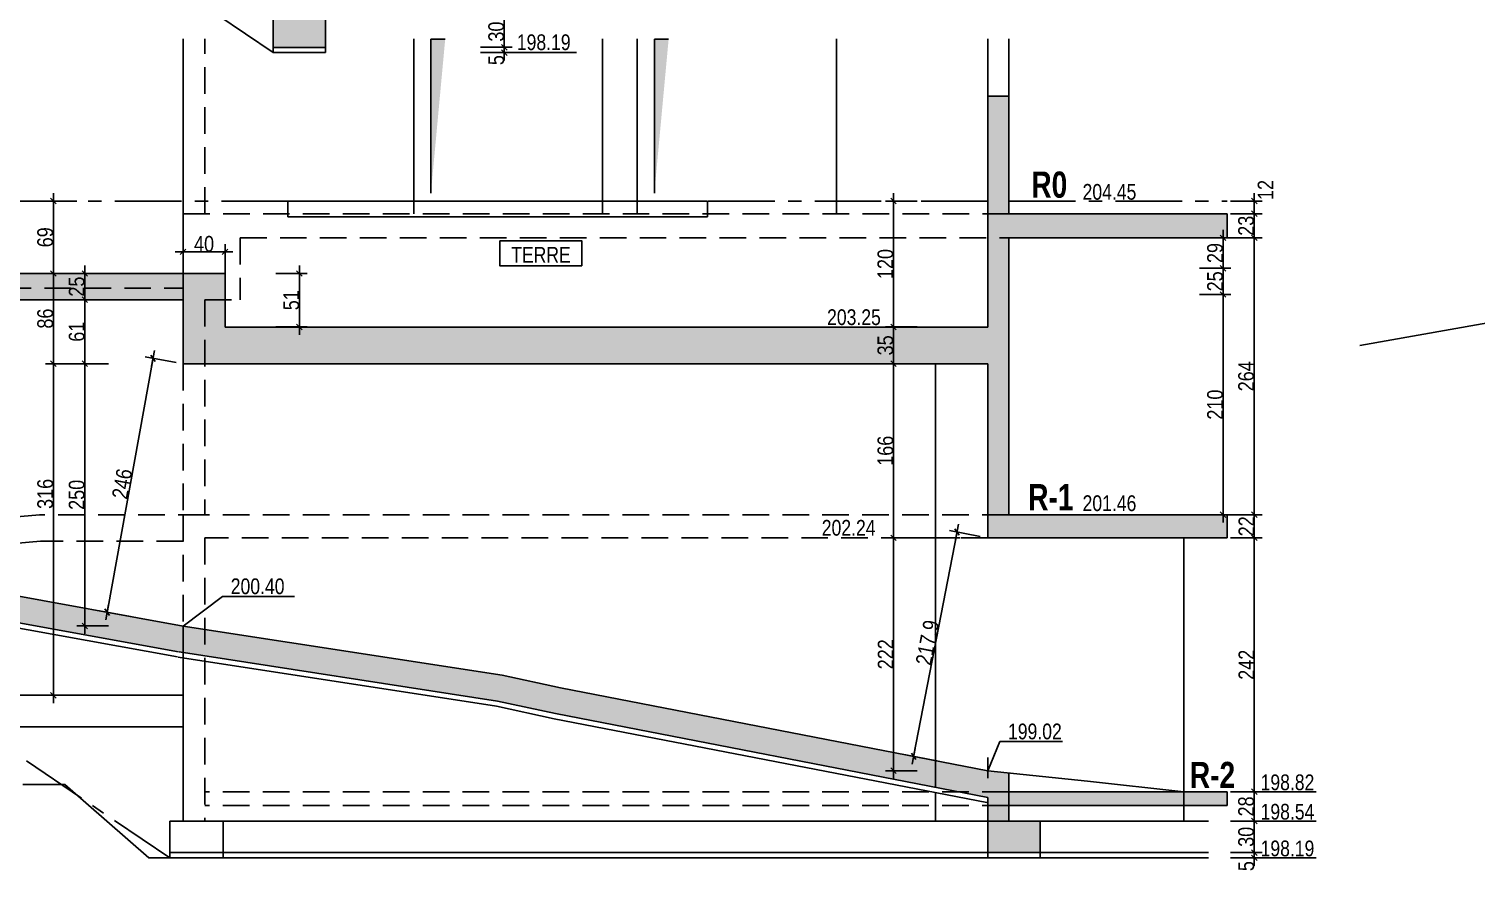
# Model space of a CAD drawing. Header units: millimetres. Extents: x -18089 to -10820, y 354 to 4554.
# Drawn here: x -16835 to -15456, y 1222 to 2026 of the extents above; entities that cross this region are included whole.
import ezdxf
from ezdxf.enums import TextEntityAlignment as Align

# ---------------------------------------------------------------- set-up
doc = ezdxf.new("R2010")
doc.units = ezdxf.units.MM
doc.linetypes.add('AXES', pattern=[50.8, 31.75, -6.35, 6.35, -6.35])
doc.linetypes.add('CACHEx2', pattern=[19.05, 12.7, -6.35])
for name, color, linetype in [('01_cote_gen', 4, 'Continuous'), ('01_linteaux', 3, 'Continuous'), ('01_murs_coup', 5, 'Continuous'), ('01_poch_BN', 9, 'Continuous'), ('01_poch_murs', 251, 'Continuous'), ('01_texte', 230, 'Continuous'), ('01_tram_axes', 10, 'AXES'), ('AA_COTES', 2, 'Continuous')]:
    doc.layers.add(name, color=color, linetype=linetype)
doc.styles.add('impact', font='impact.ttf')
doc.styles.add('MATTE_TXT', font='arial.ttf')
doc.styles.add('STYLE2', font='ARIALN.TTF')
doc.dimstyles.new('JB50', dxfattribs={"dimscale": 0.1, "dimtxt": 150, "dimasz": 15, "dimexe": 0.1, "dimexo": 0.1, "dimgap": 0.09, "dimtad": 1, "dimdec": 1, "dimdsep": 46, "dimtxsty": 'STYLE2', "dimblk1": 'BOND_G', "dimblk2": 'BOND_D', "dimsah": 1, "dimcen": 1.5, "dimdle": 0.01, "dimse1": 1, "dimse2": 1, "dimclrd": 4, "dimclre": 2, "dimclrt": 6, "dimazin": 2, "dimtfac": 2.333333, "dimtdec": 1, "dimtix": 1, "dimtmove": 2, "dimatfit": 3, "dimldrblk": 'BOND_G', "dimfxl": 1, "dimtolj": 1, "dimtzin": 0, "dimarcsym": 0})

# ---------------------------------------------------------------- blocks, each defined once
blk = doc.blocks.new('BOND_G')
at = {"layer": 'AA_COTES', "color": 0}
for p, q in [((0, -5), (0, 15)), ((5, 0), (-5, 0)), ((1.77, 1.77), (-1.77, -1.77))]:
    blk.add_line(p, q, dxfattribs=at)
blk = doc.blocks.new('BOND_D')
at = {"layer": 'AA_COTES', "color": 0}
for p, q in [((5, 0), (-5, 0)), ((-1.77, -1.77), (1.77, 1.77)), ((0, 5), (0, -15))]:
    blk.add_line(p, q, dxfattribs=at)
blk = doc.blocks.new('*D524')
at = {"layer": '01_poch_murs', "color": 4, "lineweight": -2, "ltscale": 2, "transparency": 16777216}
blk.add_line((-16011.2, 1743.2), (-16011.2, 1860.2), dxfattribs=at)
at = {"layer": 'DEFPOINTS', "color": 0, "ltscale": 2, "transparency": 16777216}
for p in [(-16011.2, 1861.7), (-15976.4, 1861.7), (-15952.7, 1741.7)]:
    blk.add_point(p, dxfattribs=at)
at = {"layer": '01_poch_murs', "color": 4, "lineweight": -2, "ltscale": 2, "transparency": 16777216, "xscale": 1.5, "yscale": 1.5, "zscale": 1.5}
for name, p, rotation in [('BOND_D', (-16011.2, 1861.7), 90), ('BOND_G', (-16011.2, 1741.7), 270)]:
    blk.add_blockref(name, p, dxfattribs=dict(at, rotation=rotation))
at = {"layer": '01_poch_murs', "color": 6, "ltscale": 2, "transparency": 16777216, "insert": (-16018.9, 1801.7), "char_height": 15, "attachment_point": 5, "rotation": 90, "style": 'STYLE2'}
blk.add_mtext('\\A1;120', dxfattribs=at)
blk = doc.blocks.new('*D664')
at = {"layer": '01_cote_gen', "color": 4, "lineweight": -2, "ltscale": 2, "transparency": 16777216}
blk.add_line((-16382.3, 2036.8), (-16382.3, 2009.8), dxfattribs=at)
at = {"layer": 'DEFPOINTS', "color": 0, "ltscale": 2, "transparency": 16777216}
for p in [(-16552.7, 2038.3), (-16552.7, 2008.3), (-16382.3, 2008.3)]:
    blk.add_point(p, dxfattribs=at)
at = {"layer": '01_cote_gen', "color": 4, "lineweight": -2, "ltscale": 2, "transparency": 16777216, "xscale": 1.5, "yscale": 1.5, "zscale": 1.5}
for name, p, rotation in [('BOND_G', (-16382.3, 2038.3), 90), ('BOND_D', (-16382.3, 2008.3), 270)]:
    blk.add_blockref(name, p, dxfattribs=dict(at, rotation=rotation))
at = {"layer": '01_cote_gen', "color": 6, "ltscale": 2, "transparency": 16777216, "insert": (-16389.9, 2023.3), "char_height": 15, "attachment_point": 5, "rotation": 90, "style": 'STYLE2'}
blk.add_mtext('\\A1;30', dxfattribs=at)
blk = doc.blocks.new('*D665')
at = {"layer": '01_cote_gen', "color": 4, "lineweight": -2, "ltscale": 2, "transparency": 16777216}
blk.add_line((-16382.3, 2006.8), (-16382.3, 2004.8), dxfattribs=at)
at = {"layer": 'DEFPOINTS', "color": 0, "ltscale": 2, "transparency": 16777216}
for p in [(-16552.7, 2008.3), (-16552.7, 2003.3), (-16382.3, 2003.3)]:
    blk.add_point(p, dxfattribs=at)
at = {"layer": '01_cote_gen', "color": 4, "lineweight": -2, "ltscale": 2, "transparency": 16777216, "xscale": 1.5, "yscale": 1.5, "zscale": 1.5}
for name, p, rotation in [('BOND_G', (-16382.3, 2008.3), 90), ('BOND_D', (-16382.3, 2003.3), 270)]:
    blk.add_blockref(name, p, dxfattribs=dict(at, rotation=rotation))
at = {"layer": '01_cote_gen', "color": 6, "ltscale": 2, "transparency": 16777216, "insert": (-16389.9, 1996.1), "char_height": 15, "attachment_point": 5, "rotation": 90, "style": 'STYLE2'}
blk.add_mtext('\\A1;5', dxfattribs=at)
blk = doc.blocks.new('*D690')
at = {"layer": '01_cote_gen', "color": 4, "lineweight": -2, "ltscale": 2, "transparency": 16777216}
blk.add_line((-15667.3, 1848.2), (-15667.3, 1828.2), dxfattribs=at)
at = {"layer": 'DEFPOINTS', "color": 0, "ltscale": 2, "transparency": 16777216}
for p in [(-15693.1, 1849.7), (-15693.1, 1826.7), (-15667.3, 1826.7)]:
    blk.add_point(p, dxfattribs=at)
at = {"layer": '01_cote_gen', "color": 4, "lineweight": -2, "ltscale": 2, "transparency": 16777216, "xscale": 1.5, "yscale": 1.5, "zscale": 1.5}
for name, p, rotation in [('BOND_G', (-15667.3, 1849.7), 90), ('BOND_D', (-15667.3, 1826.7), 270)]:
    blk.add_blockref(name, p, dxfattribs=dict(at, rotation=rotation))
at = {"layer": '01_cote_gen', "color": 6, "ltscale": 2, "transparency": 16777216, "insert": (-15675, 1838.2), "char_height": 15, "attachment_point": 5, "rotation": 90, "style": 'STYLE2'}
blk.add_mtext('\\A1;23', dxfattribs=at)
blk = doc.blocks.new('*D691')
at = {"layer": '01_cote_gen', "color": 4, "lineweight": -2, "ltscale": 2, "transparency": 16777216}
blk.add_line((-15667.3, 1825.2), (-15667.3, 1564.2), dxfattribs=at)
at = {"layer": 'DEFPOINTS', "color": 0, "ltscale": 2, "transparency": 16777216}
for p in [(-15693.1, 1826.7), (-15693.1, 1562.7), (-15667.3, 1562.7)]:
    blk.add_point(p, dxfattribs=at)
at = {"layer": '01_cote_gen', "color": 4, "lineweight": -2, "ltscale": 2, "transparency": 16777216, "xscale": 1.5, "yscale": 1.5, "zscale": 1.5}
for name, p, rotation in [('BOND_G', (-15667.3, 1826.7), 90), ('BOND_D', (-15667.3, 1562.7), 270)]:
    blk.add_blockref(name, p, dxfattribs=dict(at, rotation=rotation))
at = {"layer": '01_cote_gen', "color": 6, "ltscale": 2, "transparency": 16777216, "insert": (-15675, 1694.7), "char_height": 15, "attachment_point": 5, "rotation": 90, "style": 'STYLE2'}
blk.add_mtext('\\A1;264', dxfattribs=at)
blk = doc.blocks.new('*D692')
at = {"layer": '01_cote_gen', "color": 4, "lineweight": -2, "ltscale": 2, "transparency": 16777216}
blk.add_line((-15667.3, 1561.2), (-15667.3, 1542.2), dxfattribs=at)
at = {"layer": 'DEFPOINTS', "color": 0, "ltscale": 2, "transparency": 16777216}
for p in [(-15689.8, 1562.7), (-15689.8, 1540.7), (-15667.3, 1540.7)]:
    blk.add_point(p, dxfattribs=at)
at = {"layer": '01_cote_gen', "color": 4, "lineweight": -2, "ltscale": 2, "transparency": 16777216, "xscale": 1.5, "yscale": 1.5, "zscale": 1.5}
for name, p, rotation in [('BOND_G', (-15667.3, 1562.7), 90), ('BOND_D', (-15667.3, 1540.7), 270)]:
    blk.add_blockref(name, p, dxfattribs=dict(at, rotation=rotation))
at = {"layer": '01_cote_gen', "color": 6, "ltscale": 2, "transparency": 16777216, "insert": (-15674.8, 1551.7), "char_height": 15, "attachment_point": 5, "rotation": 90, "style": 'STYLE2'}
blk.add_mtext('\\A1;22', dxfattribs=at)
blk = doc.blocks.new('*D693')
at = {"layer": '01_cote_gen', "color": 4, "lineweight": -2, "ltscale": 2, "transparency": 16777216}
blk.add_line((-15667.3, 1539.2), (-15667.3, 1300.2), dxfattribs=at)
at = {"layer": 'DEFPOINTS', "color": 0, "ltscale": 2, "transparency": 16777216}
for p in [(-15693.1, 1540.7), (-15693.1, 1298.7), (-15667.3, 1298.7)]:
    blk.add_point(p, dxfattribs=at)
at = {"layer": '01_cote_gen', "color": 4, "lineweight": -2, "ltscale": 2, "transparency": 16777216, "xscale": 1.5, "yscale": 1.5, "zscale": 1.5}
for name, p, rotation in [('BOND_G', (-15667.3, 1540.7), 90), ('BOND_D', (-15667.3, 1298.7), 270)]:
    blk.add_blockref(name, p, dxfattribs=dict(at, rotation=rotation))
at = {"layer": '01_cote_gen', "color": 6, "ltscale": 2, "transparency": 16777216, "insert": (-15674.8, 1419.7), "char_height": 15, "attachment_point": 5, "rotation": 90, "style": 'STYLE2'}
blk.add_mtext('\\A1;242', dxfattribs=at)
blk = doc.blocks.new('*D694')
at = {"layer": '01_cote_gen', "color": 4, "lineweight": -2, "ltscale": 2, "transparency": 16777216}
blk.add_line((-15667.3, 1297.2), (-15667.3, 1272.2), dxfattribs=at)
at = {"layer": 'DEFPOINTS', "color": 0, "ltscale": 2, "transparency": 16777216}
for p in [(-15689.8, 1298.7), (-15871.3, 1270.7), (-15667.3, 1270.7)]:
    blk.add_point(p, dxfattribs=at)
at = {"layer": '01_cote_gen', "color": 4, "lineweight": -2, "ltscale": 2, "transparency": 16777216, "xscale": 1.5, "yscale": 1.5, "zscale": 1.5}
for name, p, rotation in [('BOND_G', (-15667.3, 1298.7), 90), ('BOND_D', (-15667.3, 1270.7), 270)]:
    blk.add_blockref(name, p, dxfattribs=dict(at, rotation=rotation))
at = {"layer": '01_cote_gen', "color": 6, "ltscale": 2, "transparency": 16777216, "insert": (-15675, 1284.7), "char_height": 15, "attachment_point": 5, "rotation": 90, "style": 'STYLE2'}
blk.add_mtext('\\A1;28', dxfattribs=at)
blk = doc.blocks.new('*D695')
at = {"layer": '01_cote_gen', "color": 4, "lineweight": -2, "ltscale": 2, "transparency": 16777216}
blk.add_line((-15667.3, 1269.2), (-15667.3, 1242.2), dxfattribs=at)
at = {"layer": 'DEFPOINTS', "color": 0, "ltscale": 2, "transparency": 16777216}
for p in [(-15871.3, 1270.7), (-15871.3, 1240.7), (-15667.3, 1240.7)]:
    blk.add_point(p, dxfattribs=at)
at = {"layer": '01_cote_gen', "color": 4, "lineweight": -2, "ltscale": 2, "transparency": 16777216, "xscale": 1.5, "yscale": 1.5, "zscale": 1.5}
for name, p, rotation in [('BOND_G', (-15667.3, 1270.7), 90), ('BOND_D', (-15667.3, 1240.7), 270)]:
    blk.add_blockref(name, p, dxfattribs=dict(at, rotation=rotation))
at = {"layer": '01_cote_gen', "color": 6, "ltscale": 2, "transparency": 16777216, "insert": (-15675, 1255.7), "char_height": 15, "attachment_point": 5, "rotation": 90, "style": 'STYLE2'}
blk.add_mtext('\\A1;30', dxfattribs=at)
blk = doc.blocks.new('*D696')
at = {"layer": '01_cote_gen', "color": 4, "lineweight": -2, "ltscale": 2, "transparency": 16777216}
blk.add_line((-15667.3, 1239.2), (-15667.3, 1237.2), dxfattribs=at)
at = {"layer": 'DEFPOINTS', "color": 0, "ltscale": 2, "transparency": 16777216}
for p in [(-15871.3, 1240.7), (-15871.3, 1235.7), (-15667.3, 1235.7)]:
    blk.add_point(p, dxfattribs=at)
at = {"layer": '01_cote_gen', "color": 4, "lineweight": -2, "ltscale": 2, "transparency": 16777216, "xscale": 1.5, "yscale": 1.5, "zscale": 1.5}
for name, p, rotation in [('BOND_G', (-15667.3, 1240.7), 90), ('BOND_D', (-15667.3, 1235.7), 270)]:
    blk.add_blockref(name, p, dxfattribs=dict(at, rotation=rotation))
at = {"layer": '01_cote_gen', "color": 6, "ltscale": 2, "transparency": 16777216, "insert": (-15674.9, 1227.8), "char_height": 15, "attachment_point": 5, "rotation": 90, "style": 'STYLE2'}
blk.add_mtext('\\A1;5', dxfattribs=at)
blk = doc.blocks.new('*D697')
at = {"layer": '01_cote_gen', "color": 4, "lineweight": -2, "ltscale": 2, "transparency": 16777216}
blk.add_line((-15667.3, 1860.2), (-15667.3, 1851.2), dxfattribs=at)
at = {"layer": 'DEFPOINTS', "color": 0, "ltscale": 2, "transparency": 16777216}
for p in [(-15693.1, 1861.7), (-15693.1, 1849.7), (-15667.3, 1849.7)]:
    blk.add_point(p, dxfattribs=at)
at = {"layer": '01_cote_gen', "color": 4, "lineweight": -2, "ltscale": 2, "transparency": 16777216, "xscale": 1.5, "yscale": 1.5, "zscale": 1.5}
for name, p, rotation in [('BOND_G', (-15667.3, 1861.7), 90), ('BOND_D', (-15667.3, 1849.7), 270)]:
    blk.add_blockref(name, p, dxfattribs=dict(at, rotation=rotation))
at = {"layer": '01_cote_gen', "color": 6, "ltscale": 2, "transparency": 16777216, "insert": (-15656.5, 1872.3), "char_height": 15, "attachment_point": 5, "rotation": 90, "style": 'STYLE2'}
blk.add_mtext('\\A1;12', dxfattribs=at)
blk = doc.blocks.new('*D703')
at = {"layer": '01_cote_gen', "color": 4, "lineweight": -2, "ltscale": 2, "transparency": 16777216}
blk.add_line((-16812.2, 1794.2), (-16812.2, 1860.2), dxfattribs=at)
at = {"layer": 'DEFPOINTS', "color": 0, "ltscale": 2, "transparency": 16777216}
for p in [(-16812.2, 1861.7), (-16792.4, 1861.7), (-16792.4, 1792.7)]:
    blk.add_point(p, dxfattribs=at)
at = {"layer": '01_cote_gen', "color": 4, "lineweight": -2, "ltscale": 2, "transparency": 16777216, "xscale": 1.5, "yscale": 1.5, "zscale": 1.5}
for name, p, rotation in [('BOND_D', (-16812.2, 1861.7), 90), ('BOND_G', (-16812.2, 1792.7), 270)]:
    blk.add_blockref(name, p, dxfattribs=dict(at, rotation=rotation))
at = {"layer": '01_cote_gen', "color": 6, "ltscale": 2, "transparency": 16777216, "insert": (-16819.9, 1827.2), "char_height": 15, "attachment_point": 5, "rotation": 90, "style": 'STYLE2'}
blk.add_mtext('\\A1;69', dxfattribs=at)
blk = doc.blocks.new('*D704')
at = {"layer": '01_cote_gen', "color": 4, "lineweight": -2, "ltscale": 2, "transparency": 16777216}
blk.add_line((-16782.2, 1769.2), (-16782.2, 1791.2), dxfattribs=at)
at = {"layer": 'DEFPOINTS', "color": 0, "ltscale": 2, "transparency": 16777216}
for p in [(-16782.2, 1792.7), (-16760, 1792.7), (-16760, 1767.7)]:
    blk.add_point(p, dxfattribs=at)
at = {"layer": '01_cote_gen', "color": 4, "lineweight": -2, "ltscale": 2, "transparency": 16777216, "xscale": 1.5, "yscale": 1.5, "zscale": 1.5}
for name, p, rotation in [('BOND_D', (-16782.2, 1792.7), 90), ('BOND_G', (-16782.2, 1767.7), 270)]:
    blk.add_blockref(name, p, dxfattribs=dict(at, rotation=rotation))
at = {"layer": '01_cote_gen', "color": 6, "ltscale": 2, "transparency": 16777216, "insert": (-16789.9, 1780.2), "char_height": 15, "attachment_point": 5, "rotation": 90, "style": 'STYLE2'}
blk.add_mtext('\\A1;25', dxfattribs=at)
blk = doc.blocks.new('*D705')
at = {"layer": '01_cote_gen', "color": 4, "lineweight": -2, "ltscale": 2, "transparency": 16777216}
blk.add_line((-15697, 1825.2), (-15697, 1799.2), dxfattribs=at)
at = {"layer": 'DEFPOINTS', "color": 0, "ltscale": 2, "transparency": 16777216}
for p in [(-15737.6, 1826.7), (-15921.3, 1797.7), (-15697, 1797.7)]:
    blk.add_point(p, dxfattribs=at)
at = {"layer": '01_cote_gen', "color": 4, "lineweight": -2, "ltscale": 2, "transparency": 16777216, "xscale": 1.5, "yscale": 1.5, "zscale": 1.5}
for name, p, rotation in [('BOND_G', (-15697, 1826.7), 90), ('BOND_D', (-15697, 1797.7), 270)]:
    blk.add_blockref(name, p, dxfattribs=dict(at, rotation=rotation))
at = {"layer": '01_cote_gen', "color": 6, "ltscale": 2, "transparency": 16777216, "insert": (-15704.6, 1812.2), "char_height": 15, "attachment_point": 5, "rotation": 90, "style": 'STYLE2'}
blk.add_mtext('\\A1;29', dxfattribs=at)
blk = doc.blocks.new('*D706')
at = {"layer": '01_cote_gen', "color": 4, "lineweight": -2, "ltscale": 2, "transparency": 16777216}
blk.add_line((-15697, 1796.2), (-15697, 1774.2), dxfattribs=at)
at = {"layer": 'DEFPOINTS', "color": 0, "ltscale": 2, "transparency": 16777216}
for p in [(-15921.3, 1797.7), (-15921.3, 1772.7), (-15697, 1772.7)]:
    blk.add_point(p, dxfattribs=at)
at = {"layer": '01_cote_gen', "color": 4, "lineweight": -2, "ltscale": 2, "transparency": 16777216, "xscale": 1.5, "yscale": 1.5, "zscale": 1.5}
for name, p, rotation in [('BOND_G', (-15697, 1797.7), 90), ('BOND_D', (-15697, 1772.7), 270)]:
    blk.add_blockref(name, p, dxfattribs=dict(at, rotation=rotation))
at = {"layer": '01_cote_gen', "color": 6, "ltscale": 2, "transparency": 16777216, "insert": (-15704.6, 1785.2), "char_height": 15, "attachment_point": 5, "rotation": 90, "style": 'STYLE2'}
blk.add_mtext('\\A1;25', dxfattribs=at)
blk = doc.blocks.new('*D707')
at = {"layer": '01_cote_gen', "color": 4, "lineweight": -2, "ltscale": 2, "transparency": 16777216}
blk.add_line((-15697, 1771.2), (-15697, 1564.2), dxfattribs=at)
at = {"layer": 'DEFPOINTS', "color": 0, "ltscale": 2, "transparency": 16777216}
for p in [(-15921.3, 1772.7), (-15749.9, 1562.7), (-15697, 1562.7)]:
    blk.add_point(p, dxfattribs=at)
at = {"layer": '01_cote_gen', "color": 4, "lineweight": -2, "ltscale": 2, "transparency": 16777216, "xscale": 1.5, "yscale": 1.5, "zscale": 1.5}
for name, p, rotation in [('BOND_G', (-15697, 1772.7), 90), ('BOND_D', (-15697, 1562.7), 270)]:
    blk.add_blockref(name, p, dxfattribs=dict(at, rotation=rotation))
at = {"layer": '01_cote_gen', "color": 6, "ltscale": 2, "transparency": 16777216, "insert": (-15704.6, 1667.7), "char_height": 15, "attachment_point": 5, "rotation": 90, "style": 'STYLE2'}
blk.add_mtext('\\A1;210', dxfattribs=at)
blk = doc.blocks.new('*D794')
at = {"layer": '01_cote_gen', "color": 4, "lineweight": -2, "ltscale": 2, "transparency": 16777216}
blk.add_line((-16782.2, 1458.2), (-16782.2, 1705.2), dxfattribs=at)
at = {"layer": 'DEFPOINTS', "color": 0, "ltscale": 2, "transparency": 16777216}
for p in [(-16782.2, 1706.7), (-16688.5, 1706.7), (-16688.5, 1456.7)]:
    blk.add_point(p, dxfattribs=at)
at = {"layer": '01_cote_gen', "color": 4, "lineweight": -2, "ltscale": 2, "transparency": 16777216, "xscale": 1.5, "yscale": 1.5, "zscale": 1.5}
for name, p, rotation in [('BOND_D', (-16782.2, 1706.7), 90), ('BOND_G', (-16782.2, 1456.7), 270)]:
    blk.add_blockref(name, p, dxfattribs=dict(at, rotation=rotation))
at = {"layer": '01_cote_gen', "color": 6, "ltscale": 2, "transparency": 16777216, "insert": (-16789.9, 1581.7), "char_height": 15, "attachment_point": 5, "rotation": 90, "style": 'STYLE2'}
blk.add_mtext('\\A1;250', dxfattribs=at)
blk = doc.blocks.new('*D795')
at = {"layer": '01_cote_gen', "color": 4, "lineweight": -2, "ltscale": 2, "transparency": 16777216}
blk.add_line((-16812.2, 1708.2), (-16812.2, 1791.2), dxfattribs=at)
at = {"layer": 'DEFPOINTS', "color": 0, "ltscale": 2, "transparency": 16777216}
for p in [(-16812.2, 1792.7), (-16718.6, 1792.7), (-16718.6, 1706.7)]:
    blk.add_point(p, dxfattribs=at)
at = {"layer": '01_cote_gen', "color": 4, "lineweight": -2, "ltscale": 2, "transparency": 16777216, "xscale": 1.5, "yscale": 1.5, "zscale": 1.5}
for name, p, rotation in [('BOND_D', (-16812.2, 1792.7), 90), ('BOND_G', (-16812.2, 1706.7), 270)]:
    blk.add_blockref(name, p, dxfattribs=dict(at, rotation=rotation))
at = {"layer": '01_cote_gen', "color": 6, "ltscale": 2, "transparency": 16777216, "insert": (-16819.9, 1749.7), "char_height": 15, "attachment_point": 5, "rotation": 90, "style": 'STYLE2'}
blk.add_mtext('\\A1;86', dxfattribs=at)
blk = doc.blocks.new('*D796')
at = {"layer": '01_cote_gen', "color": 4, "lineweight": -2, "ltscale": 2, "transparency": 16777216}
blk.add_line((-16782.2, 1708.2), (-16782.2, 1766.2), dxfattribs=at)
at = {"layer": 'DEFPOINTS', "color": 0, "ltscale": 2, "transparency": 16777216}
for p in [(-16782.2, 1767.7), (-16717.7, 1767.7), (-16717.7, 1706.7)]:
    blk.add_point(p, dxfattribs=at)
at = {"layer": '01_cote_gen', "color": 4, "lineweight": -2, "ltscale": 2, "transparency": 16777216, "xscale": 1.5, "yscale": 1.5, "zscale": 1.5}
for name, p, rotation in [('BOND_D', (-16782.2, 1767.7), 90), ('BOND_G', (-16782.2, 1706.7), 270)]:
    blk.add_blockref(name, p, dxfattribs=dict(at, rotation=rotation))
at = {"layer": '01_cote_gen', "color": 6, "ltscale": 2, "transparency": 16777216, "insert": (-16789.9, 1737.2), "char_height": 15, "attachment_point": 5, "rotation": 90, "style": 'STYLE2'}
blk.add_mtext('\\A1;61', dxfattribs=at)
blk = doc.blocks.new('*D798')
at = {"layer": '01_cote_gen', "color": 4, "lineweight": -2, "ltscale": 2, "transparency": 16777216}
blk.add_line((-16760.7, 1471.2), (-16717.4, 1710.4), dxfattribs=at)
at = {"layer": 'DEFPOINTS', "color": 0, "ltscale": 2, "transparency": 16777216}
for p in [(-16717.2, 1711.8), (-16688.5, 1706.7), (-16732.3, 1464.6)]:
    blk.add_point(p, dxfattribs=at)
at = {"layer": '01_cote_gen', "color": 4, "lineweight": -2, "ltscale": 2, "transparency": 16777216, "xscale": 1.5, "yscale": 1.5, "zscale": 1.5}
for name, p, rotation in [('BOND_D', (-16717.2, 1711.8), 79.75334973273455), ('BOND_G', (-16760.9, 1469.8), 259.7533497327345)]:
    blk.add_blockref(name, p, dxfattribs=dict(at, rotation=rotation))
at = {"layer": '01_cote_gen', "color": 6, "ltscale": 2, "transparency": 16777216, "insert": (-16746.6, 1592.2), "char_height": 15, "attachment_point": 5, "rotation": 79.7533, "style": 'STYLE2'}
blk.add_mtext('\\A1;246', dxfattribs=at)
blk = doc.blocks.new('*D800')
at = {"layer": '01_cote_gen', "color": 4, "lineweight": -2, "ltscale": 2, "transparency": 16777216}
blk.add_line((-16687, 1813.3), (-16650, 1813.3), dxfattribs=at)
at = {"layer": 'DEFPOINTS', "color": 0, "ltscale": 2, "transparency": 16777216}
for p in [(-16648.5, 1813.3), (-16688.5, 1792.7), (-16648.5, 1792.7)]:
    blk.add_point(p, dxfattribs=at)
at = {"layer": '01_cote_gen', "color": 4, "lineweight": -2, "ltscale": 2, "transparency": 16777216, "xscale": 1.5, "yscale": 1.5, "zscale": 1.5, "rotation": 180}
blk.add_blockref('BOND_G', (-16688.5, 1813.3), dxfattribs=at)
at = {"layer": '01_cote_gen', "color": 4, "lineweight": -2, "ltscale": 2, "transparency": 16777216, "xscale": 1.5, "yscale": 1.5, "zscale": 1.5}
blk.add_blockref('BOND_D', (-16648.5, 1813.3), dxfattribs=at)
at = {"layer": '01_cote_gen', "color": 6, "ltscale": 2, "transparency": 16777216, "insert": (-16668.5, 1820.9), "char_height": 15, "attachment_point": 5, "style": 'STYLE2'}
blk.add_mtext('\\A1;40', dxfattribs=at)
blk = doc.blocks.new('*D801')
at = {"layer": '01_cote_gen', "color": 4, "lineweight": -2, "ltscale": 2, "transparency": 16777216}
blk.add_line((-16011.2, 1542.2), (-16011.2, 1705.2), dxfattribs=at)
at = {"layer": 'DEFPOINTS', "color": 0, "ltscale": 2, "transparency": 16777216}
for p in [(-16011.2, 1706.7), (-15942.3, 1706.7), (-15921.3, 1540.7)]:
    blk.add_point(p, dxfattribs=at)
at = {"layer": '01_cote_gen', "color": 4, "lineweight": -2, "ltscale": 2, "transparency": 16777216, "xscale": 1.5, "yscale": 1.5, "zscale": 1.5}
for name, p, rotation in [('BOND_D', (-16011.2, 1706.7), 90), ('BOND_G', (-16011.2, 1540.7), 270)]:
    blk.add_blockref(name, p, dxfattribs=dict(at, rotation=rotation))
at = {"layer": '01_cote_gen', "color": 6, "ltscale": 2, "transparency": 16777216, "insert": (-16018.9, 1623.7), "char_height": 15, "attachment_point": 5, "rotation": 90, "style": 'STYLE2'}
blk.add_mtext('\\A1;166', dxfattribs=at)
blk = doc.blocks.new('*D802')
at = {"layer": '01_cote_gen', "color": 4, "lineweight": -2, "ltscale": 2, "transparency": 16777216}
blk.add_line((-16011.2, 1708.2), (-16011.2, 1740.2), dxfattribs=at)
at = {"layer": 'DEFPOINTS', "color": 0, "ltscale": 2, "transparency": 16777216}
for p in [(-16011.2, 1741.7), (-15941.6, 1741.7), (-15952.6, 1706.7)]:
    blk.add_point(p, dxfattribs=at)
at = {"layer": '01_cote_gen', "color": 4, "lineweight": -2, "ltscale": 2, "transparency": 16777216, "xscale": 1.5, "yscale": 1.5, "zscale": 1.5}
for name, p, rotation in [('BOND_D', (-16011.2, 1741.7), 90), ('BOND_G', (-16011.2, 1706.7), 270)]:
    blk.add_blockref(name, p, dxfattribs=dict(at, rotation=rotation))
at = {"layer": '01_cote_gen', "color": 6, "ltscale": 2, "transparency": 16777216, "insert": (-16018.9, 1724.2), "char_height": 15, "attachment_point": 5, "rotation": 90, "style": 'STYLE2'}
blk.add_mtext('\\A1;35', dxfattribs=at)
blk = doc.blocks.new('*D803')
at = {"layer": '01_cote_gen', "color": 4, "lineweight": -2, "ltscale": 2, "transparency": 16777216}
blk.add_line((-16011.2, 1320.2), (-16011.2, 1539.2), dxfattribs=at)
at = {"layer": 'DEFPOINTS', "color": 0, "ltscale": 2, "transparency": 16777216}
for p in [(-16011.2, 1540.7), (-15921.3, 1540.7), (-15921.3, 1318.7)]:
    blk.add_point(p, dxfattribs=at)
at = {"layer": '01_cote_gen', "color": 4, "lineweight": -2, "ltscale": 2, "transparency": 16777216, "xscale": 1.5, "yscale": 1.5, "zscale": 1.5}
for name, p, rotation in [('BOND_D', (-16011.2, 1540.7), 90), ('BOND_G', (-16011.2, 1318.7), 270)]:
    blk.add_blockref(name, p, dxfattribs=dict(at, rotation=rotation))
at = {"layer": '01_cote_gen', "color": 6, "ltscale": 2, "transparency": 16777216, "insert": (-16018.7, 1429.7), "char_height": 15, "attachment_point": 5, "rotation": 90, "style": 'STYLE2'}
blk.add_mtext('\\A1;222', dxfattribs=at)
blk = doc.blocks.new('*D804')
at = {"layer": '01_cote_gen', "color": 4, "lineweight": -2, "ltscale": 2, "transparency": 16777216}
blk.add_line((-15991.8, 1333.9), (-15950.9, 1544.9), dxfattribs=at)
at = {"layer": 'DEFPOINTS', "color": 0, "ltscale": 2, "transparency": 16777216}
for p in [(-15950.6, 1546.3), (-15921.3, 1540.7), (-15962.8, 1326.7)]:
    blk.add_point(p, dxfattribs=at)
at = {"layer": '01_cote_gen', "color": 4, "lineweight": -2, "ltscale": 2, "transparency": 16777216, "xscale": 1.5, "yscale": 1.5, "zscale": 1.5}
for name, p, rotation in [('BOND_D', (-15950.6, 1546.3), 79.02272468916782), ('BOND_G', (-15992.1, 1332.4), 259.0227246891678)]:
    blk.add_blockref(name, p, dxfattribs=dict(at, rotation=rotation))
at = {"layer": '01_cote_gen', "color": 6, "ltscale": 2, "transparency": 16777216, "insert": (-15978.8, 1440.8), "char_height": 15, "attachment_point": 5, "rotation": 79.0227, "style": 'STYLE2'}
blk.add_mtext('\\A1;217.9', dxfattribs=at)
blk = doc.blocks.new('*D817')
at = {"layer": '01_cote_gen', "color": 4, "lineweight": -2, "ltscale": 2, "transparency": 16777216}
blk.add_line((-17261.5, 1272.2), (-17261.5, 1389.1), dxfattribs=at)
at = {"layer": 'DEFPOINTS', "color": 0, "ltscale": 2, "transparency": 16777216}
for p in [(-17261.5, 1390.6), (-16749.3, 1390.6), (-16730.4, 1270.7)]:
    blk.add_point(p, dxfattribs=at)
at = {"layer": '01_cote_gen', "color": 4, "lineweight": -2, "ltscale": 2, "transparency": 16777216, "xscale": 1.5, "yscale": 1.5, "zscale": 1.5}
for name, p, rotation in [('BOND_D', (-17261.5, 1390.6), 90), ('BOND_G', (-17261.5, 1270.7), 270)]:
    blk.add_blockref(name, p, dxfattribs=dict(at, rotation=rotation))
at = {"layer": '01_cote_gen', "color": 6, "ltscale": 2, "transparency": 16777216, "insert": (-17269.2, 1330.6), "char_height": 15, "attachment_point": 5, "rotation": 90, "style": 'STYLE2'}
blk.add_mtext('\\A1;120', dxfattribs=at)
blk = doc.blocks.new('*D507')
at = {"layer": '01_cote_gen', "color": 4, "lineweight": -2, "ltscale": 2, "transparency": 16777216}
blk.add_line((-16577.6, 1791.2), (-16577.6, 1743.2), dxfattribs=at)
at = {"layer": 'DEFPOINTS', "color": 0, "ltscale": 2, "transparency": 16777216}
for p in [(-16648.5, 1792.7), (-16648.5, 1741.7), (-16577.6, 1741.7)]:
    blk.add_point(p, dxfattribs=at)
at = {"layer": '01_cote_gen', "color": 4, "lineweight": -2, "ltscale": 2, "transparency": 16777216, "xscale": 1.5, "yscale": 1.5, "zscale": 1.5}
for name, p, rotation in [('BOND_G', (-16577.6, 1792.7), 90), ('BOND_D', (-16577.6, 1741.7), 270)]:
    blk.add_blockref(name, p, dxfattribs=dict(at, rotation=rotation))
at = {"layer": '01_cote_gen', "color": 6, "ltscale": 2, "transparency": 16777216, "insert": (-16585.3, 1767.2), "char_height": 15, "attachment_point": 5, "rotation": 90, "style": 'STYLE2'}
blk.add_mtext('\\A1;51', dxfattribs=at)
blk = doc.blocks.new('*D843')
at = {"layer": '01_cote_gen', "color": 4, "lineweight": -2, "transparency": 16777216}
blk.add_line((-16812.2, 1392.1), (-16812.2, 1705.2), dxfattribs=at)
at = {"layer": 'DEFPOINTS', "color": 0, "transparency": 16777216}
for p in [(-16812.2, 1706.7), (-16688.5, 1706.7), (-16688.5, 1390.6)]:
    blk.add_point(p, dxfattribs=at)
at = {"layer": '01_cote_gen', "color": 4, "lineweight": -2, "transparency": 16777216, "xscale": 1.5, "yscale": 1.5, "zscale": 1.5}
for name, p, rotation in [('BOND_D', (-16812.2, 1706.7), 90), ('BOND_G', (-16812.2, 1390.6), 270)]:
    blk.add_blockref(name, p, dxfattribs=dict(at, rotation=rotation))
at = {"layer": '01_cote_gen', "color": 6, "transparency": 16777216, "insert": (-16819.9, 1582.6), "char_height": 15, "attachment_point": 5, "rotation": 90, "style": 'STYLE2'}
blk.add_mtext('\\A1;316', dxfattribs=at)

msp = doc.modelspace()

# ---------------------------------------------------------------- hatches: boundary and pattern name
at = {"layer": '01_poch_BN'}
h = msp.add_hatch(color=256, dxfattribs=at)
h.dxf.hatch_style = 1
h.paths.add_polyline_path([(-16984.71, 2588.26), (-17603.82, 2588.26), (-17603.82, 2644.26), (-17623.82, 2646.26), (-17623.82, 2271.26), (-17603.82, 2271.26), (-17603.82, 2563.26), (-17024.71, 2563.26), (-17024.71, 2535.26), (-16547.71, 2535.26), (-16547.71, 2594.26), (-16442.36, 2594.26), (-16442.36, 2617.26), (-16587.71, 2617.26), (-16587.71, 2560.26), (-16984.71, 2560.26)])
h.paths.add_polyline_path([(-16587.71, 2330.26), (-17295.44, 2330.26), (-17517.83, 2343.26), (-17603.82, 2348.14), (-17603.82, 2323.1), (-17519.27, 2318.3), (-17296.17, 2305.26), (-16587.71, 2305.26)], flags=17)
h.paths.add_polyline_path([(-16442.36, 2330.26), (-16587.71, 2330.26), (-16587.71, 2305.26), (-16587.71, 2038.26), (-16567.71, 2038.26), (-16567.71, 2308.26), (-16442.36, 2308.26)])
h.paths.add_polyline_path([(-16442.36, 2066.26), (-16567.71, 2066.26), (-16567.71, 2053.26), (-16442.36, 2053.26)], flags=17)
h.paths.add_polyline_path([(-16552.71, 2038.26), (-16602.71, 2038.26), (-16602.71, 2008.26), (-16552.71, 2008.26)])
h.paths.add_polyline_path([(-17584.82, 2271.26), (-17664.82, 2271.26), (-17664.82, 2241.26), (-17584.82, 2241.26)])
h.paths.add_polyline_path([(-17645.82, 2358.26), (-17827.77, 2358.26), (-17827.77, 2345.26), (-17645.82, 2345.26)])
h.paths.add_polyline_path([(-17625.82, 2752.06), (-17645.82, 2752.06), (-17645.82, 2728.26), (-17827.77, 2728.26), (-17827.77, 2705.26), (-17645.82, 2705.26), (-17645.82, 2358.26), (-17625.82, 2358.26)])
h.paths.add_polyline_path([(-17625.82, 2358.26), (-17645.82, 2358.26), (-17645.82, 2345.26), (-17645.82, 2271.26), (-17625.82, 2271.26)])
h = msp.add_hatch(color=256, dxfattribs=at)
h.dxf.hatch_style = 1
h.paths.add_polyline_path([(-15693.13, 1849.66), (-15901.27, 1849.66), (-15901.27, 1961.66), (-15921.27, 1961.66), (-15921.27, 1741.66), (-16648.51, 1741.66), (-16648.51, 1792.66), (-17085.51, 1792.66), (-17085.51, 1820.66), (-17603.82, 1820.66), (-17603.82, 1876.66), (-17623.82, 1878.66), (-17623.82, 1795.66), (-17125.51, 1795.66), (-17125.51, 1767.66), (-16688.51, 1767.66), (-16688.51, 1706.66), (-15921.27, 1706.66), (-15921.27, 1540.66), (-15693.13, 1540.66), (-15693.13, 1562.66), (-15901.27, 1562.66), (-15901.27, 1826.66), (-15693.13, 1826.66)])
h.paths.add_polyline_path([(-17625.82, 2016.24), (-17645.82, 2016.24), (-17645.82, 1960.66), (-17817.71, 1960.66), (-17817.71, 1937.66), (-17645.82, 1937.66), (-17645.82, 1795.66), (-17625.82, 1795.66)])
h.paths.add_polyline_path([(-17623.82, 1590.66), (-17623.82, 1565.5), (-17128.44, 1510.78), (-17125.53, 1510.25), (-17125.53, 1535.61)])
h.paths.add_polyline_path([(-17124.84, 1535.53), (-17125.53, 1535.61), (-17125.53, 1510.25), (-16692.64, 1432), (-16688.51, 1431.36), (-16688.51, 1456.66)])
h.paths.add_polyline_path([(-16688.51, 1456.66), (-16688.51, 1431.36), (-16388.82, 1385.06), (-16333.6, 1373.17), (-15921.27, 1293.19), (-15921.27, 1270.66), (-15901.27, 1270.66), (-15901.27, 1316.55), (-15921.27, 1318.66), (-16328.59, 1397.66), (-16384.27, 1409.66)])
h.paths.add_polyline_path([(-15734.27, 1298.66), (-15901.27, 1298.66), (-15901.27, 1285.66), (-15734.27, 1285.66)])
h.paths.add_polyline_path([(-15693.13, 1298.66), (-15734.27, 1298.66), (-15734.27, 1285.66), (-15693.13, 1285.66)])
h.paths.add_polyline_path([(-15871.27, 1270.66), (-15921.27, 1270.66), (-15921.27, 1240.66), (-15871.27, 1240.66)])

# ---------------------------------------------------------------- linework, layer by layer
at = {"layer": '01_linteaux', "linetype": 'CACHEx2', "ltscale": 2}
for p, q in [((-16667.84, 1849.66), (-16667.84, 2016.24)), ((-16688.51, 1849.66), (-15901.27, 1849.66)), ((-16634.2, 1826.66), (-15901.27, 1826.66)), ((-16634.2, 1826.66), (-16634.2, 1767.66)), ((-16688.51, 1792.66), (-16688.51, 1767.66)), ((-17125.51, 1778.66), (-16688.51, 1778.66)), ((-16667.84, 1767.66), (-16667.84, 1562.66)), ((-16667.84, 1767.66), (-16634.2, 1767.66)), ((-16688.51, 1706.66), (-16688.51, 1562.66)), ((-16825.53, 1562.66), (-16925.53, 1553.66)), ((-16667.84, 1562.66), (-16825.53, 1562.66)), ((-16688.51, 1562.66), (-16688.51, 1456.66)), ((-15901.27, 1562.66), (-16667.84, 1562.66)), ((-16824.4, 1537.66), (-16923.29, 1528.76)), ((-16688.51, 1537.63), (-16824.4, 1537.66)), ((-16667.84, 1540.66), (-16667.84, 1270.66)), ((-15921.27, 1540.66), (-16667.84, 1540.66)), ((-15971.27, 1328.35), (-15971.27, 1297.8)), ((-15901.27, 1298.66), (-16667.84, 1298.66)), ((-15901.27, 1285.66), (-16667.84, 1285.66))]:
    msp.add_line(p, q, dxfattribs=at)
at = {"layer": '01_murs_coup'}
for p, q in [((-16602.71, 2038.26), (-16602.71, 2003.26)), ((-16552.71, 2038.26), (-16552.71, 2003.26)), ((-16602.71, 2008.26), (-16552.71, 2008.26)), ((-16602.71, 2003.26), (-16552.71, 2003.26)), ((-15921.27, 1961.66), (-15921.27, 1741.66)), ((-15901.27, 1961.66), (-15921.27, 1961.66)), ((-15901.27, 1961.66), (-15901.27, 1849.66)), ((-15901.27, 1849.66), (-15693.13, 1849.66)), ((-15901.27, 1826.66), (-15901.27, 1562.66)), ((-15901.27, 1826.66), (-15693.13, 1826.66)), ((-15901.27, 1826.66), (-15693.13, 1826.66)), ((-17085.51, 1792.66), (-16648.51, 1792.66)), ((-16648.51, 1792.66), (-16648.51, 1741.66)), ((-17125.51, 1767.66), (-16688.51, 1767.66)), ((-16688.51, 1767.66), (-16688.51, 1706.66)), ((-15921.27, 1741.66), (-16648.51, 1741.66)), ((-15921.27, 1706.66), (-16688.51, 1706.66)), ((-15921.27, 1706.66), (-15921.27, 1540.66)), ((-15901.27, 1562.66), (-15693.13, 1562.66)), ((-16688.51, 1456.66), (-17125.53, 1535.66)), ((-15921.27, 1540.66), (-15693.13, 1540.66)), ((-16693.84, 1427.13), (-17129.16, 1505.83)), ((-16692.95, 1432.05), (-17128.44, 1510.78)), ((-16384.27, 1409.66), (-16688.51, 1456.66)), ((-16389.73, 1380.14), (-16693.09, 1427.01)), ((-16388.82, 1385.06), (-16692.32, 1431.95)), ((-16328.59, 1397.66), (-16384.27, 1409.66)), ((-15921.27, 1318.66), (-16328.59, 1397.66)), ((-16334.61, 1368.27), (-16389.73, 1380.14)), ((-16333.6, 1373.17), (-16388.82, 1385.06)), ((-15922.23, 1288.28), (-16334.61, 1368.27)), ((-15921.27, 1293.19), (-16333.6, 1373.17)), ((-15826.27, 1308.66), (-15921.27, 1318.66)), ((-15901.27, 1316.55), (-15901.27, 1270.66)), ((-15901.27, 1298.66), (-15693.13, 1298.66)), ((-15734.27, 1298.66), (-15826.27, 1308.66)), ((-15921.27, 1293.19), (-15921.27, 1235.66)), ((-15901.27, 1285.66), (-15693.13, 1285.66)), ((-15921.27, 1270.66), (-15871.27, 1270.66)), ((-15871.27, 1270.66), (-15871.27, 1235.66)), ((-15921.27, 1240.66), (-15871.27, 1240.66)), ((-15921.27, 1235.66), (-15871.27, 1235.66))]:
    msp.add_line(p, q, dxfattribs=at)
at = {"layer": '01_murs_coup', "color": 2, "ltscale": 2}
for p, q in [((-16688.51, 2016.24), (-16688.51, 1792.66)), ((-16468.51, 2016.24), (-16468.51, 1849.66)), ((-16288.51, 2016.24), (-16288.51, 1849.66)), ((-16255.51, 2016.24), (-16255.51, 1849.66)), ((-16065.51, 2016.24), (-16065.51, 1849.66)), ((-15921.27, 1961.66), (-15921.27, 2016.24)), ((-15901.27, 1961.66), (-15901.27, 2016.24)), ((-16588.51, 1861.66), (-16588.51, 1846.66)), ((-16588.51, 1861.66), (-16188.51, 1861.66)), ((-16188.51, 1861.66), (-16188.51, 1846.66)), ((-16188.51, 1846.66), (-16588.51, 1846.66)), ((-15971.27, 1706.66), (-15971.27, 1328.35)), ((-15734.27, 1270.66), (-15734.27, 1540.66)), ((-16688.51, 1456.66), (-16688.51, 1270.66)), ((-16688.51, 1390.62), (-17145.51, 1390.62)), ((-16688.51, 1360.62), (-17145.51, 1360.62)), ((-16801.17, 1305.66), (-16841.17, 1305.66)), ((-16721.17, 1235.66), (-16801.17, 1305.66)), ((-15971.27, 1297.8), (-15971.27, 1270.66)), ((-15921.27, 1270.66), (-16701.17, 1270.66)), ((-16701.17, 1270.66), (-16701.17, 1235.66)), ((-16650.38, 1270.66), (-16650.38, 1235.66)), ((-15871.27, 1270.66), (-15710.98, 1270.66)), ((-16701.17, 1235.66), (-16721.17, 1235.66)), ((-15921.27, 1240.66), (-16701.17, 1240.66)), ((-15921.27, 1235.66), (-16701.17, 1235.66)), ((-15871.27, 1240.66), (-15710.98, 1240.66)), ((-15871.27, 1235.66), (-15710.98, 1235.66))]:
    msp.add_line(p, q, dxfattribs=at)
at = {"layer": '01_poch_murs', "ltscale": 2}
for p, q in [((-16452.23, 1869.27), (-16452.23, 2016.18)), ((-16452.23, 2016.18), (-16438.59, 2016.18)), ((-16239.23, 1869.27), (-16239.23, 2016.18)), ((-16239.23, 2016.18), (-16225.59, 2016.18)), ((-15693.13, 1849.66), (-15693.13, 1826.66)), ((-15693.13, 1540.66), (-15693.13, 1562.66)), ((-15693.13, 1298.66), (-15693.13, 1285.66))]:
    msp.add_line(p, q, dxfattribs=at)
for points in [[(-16452.23, 1869.27), (-16452.23, 2016.18), (-16438.59, 2016.18)], [(-16239.23, 1869.27), (-16239.23, 2016.18), (-16225.59, 2016.18)]]:
    msp.add_solid(points, dxfattribs=at)
at = {"layer": '01_texte'}
for p, q in [((-16374.75, 2003.26), (-16313.51, 2003.26)), ((-15566.52, 1724.12), (-14915.33, 1839.9)), ((-15947.57, 1540.66), (-16016.19, 1540.66)), ((-16650.97, 1484.9), (-16688.51, 1456.66)), ((-16582.35, 1484.9), (-16650.97, 1484.9)), ((-15921.27, 1318.66), (-15909.95, 1346.53)), ((-15850.01, 1346.53), (-15909.95, 1346.53)), ((-15921.27, 1331.22), (-15921.27, 1311.54)), ((-15659.79, 1298.66), (-15608.18, 1298.66)), ((-15659.79, 1270.66), (-15608.18, 1270.66)), ((-15659.79, 1235.66), (-15608.18, 1235.66))]:
    msp.add_line(p, q, dxfattribs=at)
msp.add_lwpolyline([(-16386.65, 1823.9), (-16308.46, 1823.9), (-16308.46, 1800.15), (-16386.65, 1800.15)], close=True, dxfattribs=at)
at = {"layer": '01_tram_axes', "ltscale": 2}
for p, q in [((-16602.71, 2003.26), (-16902.71, 2206.57)), ((-16588.51, 1861.66), (-17603.82, 1861.66)), ((-15921.27, 1861.66), (-16188.51, 1861.66)), ((-15901.27, 1861.66), (-15693.13, 1861.66)), ((-16701.17, 1235.66), (-17001.17, 1438.97))]:
    msp.add_line(p, q, dxfattribs=at)

# ---------------------------------------------------------------- texts
at = {"layer": '01_texte', "style": 'MATTE_TXT', "width": 0.8}
for s, p in [('198.19', (-16344.68, 2001.13)), ('204.45', (-15805.34, 1858.51)), ('TERRE', (-16347.31, 1798.53)), ('203.25', (-16048.91, 1739.05)), ('201.46', (-15805.34, 1561.73)), ('202.24', (-16053.98, 1538.29)), ('200.40', (-16617.44, 1482.53)), ('199.02', (-15876.42, 1344.16)), ('198.82', (-15635.63, 1295.64)), ('198.54', (-15635.63, 1267.64)), ('198.19', (-15635.63, 1232.64))]:
    msp.add_text(s, height=15, dxfattribs=at).set_placement(p, align=Align.BOTTOM_CENTER)
at = {"layer": '01_texte', "style": 'impact'}
for s, p in [('  R0', (-15870.14, 1857.39)), (' R-1', (-15864.96, 1559.46)), (' R-2', (-15710.81, 1294.66))]:
    msp.add_text(s, height=25, dxfattribs=at).set_placement(p, align=Align.BOTTOM_CENTER)

# ---------------------------------------------------------------- dimensions: what is measured, and where the dimension line sits
at = {"layer": '01_cote_gen', "ltscale": 2}
for base, p1, p2, picture, middle in [((-16382.25, 2008.26), (-16552.71, 2038.26), (-16552.71, 2008.26), '*D664', (-16389.92, 2023.26)), ((-16812.23, 1861.66), (-16792.38, 1792.66), (-16792.38, 1861.66), '*D703', (-16819.9, 1827.16)), ((-15667.29, 1826.66), (-15693.13, 1849.66), (-15693.13, 1826.66), '*D690', (-15674.96, 1838.16)), ((-15696.95, 1797.66), (-15737.62, 1826.66), (-15921.27, 1797.66), '*D705', (-15704.62, 1812.16)), ((-15667.29, 1562.66), (-15693.13, 1826.66), (-15693.13, 1562.66), '*D691', (-15674.96, 1694.66)), ((-16812.23, 1792.66), (-16718.55, 1706.66), (-16718.55, 1792.66), '*D795', (-16819.9, 1749.66)), ((-16782.19, 1792.66), (-16760, 1767.66), (-16760, 1792.66), '*D704', (-16789.85, 1780.16)), ((-16577.64, 1741.66), (-16648.51, 1792.66), (-16648.51, 1741.66), '*D507', (-16585.31, 1767.16)), ((-15696.95, 1772.66), (-15921.27, 1797.66), (-15921.27, 1772.66), '*D706', (-15704.62, 1785.16)), ((-15696.95, 1562.66), (-15921.27, 1772.66), (-15749.88, 1562.66), '*D707', (-15704.62, 1667.66)), ((-16782.19, 1767.66), (-16717.7, 1706.66), (-16717.7, 1767.66), '*D796', (-16789.85, 1737.16)), ((-16011.21, 1741.66), (-15952.58, 1706.66), (-15941.58, 1741.66), '*D802', (-16018.88, 1724.16)), ((-16782.19, 1706.66), (-16688.51, 1456.66), (-16688.51, 1706.66), '*D794', (-16789.85, 1581.66)), ((-16011.21, 1706.66), (-15921.27, 1540.66), (-15942.32, 1706.66), '*D801', (-16018.88, 1623.66)), ((-15667.29, 1540.66), (-15689.79, 1562.66), (-15689.79, 1540.66), '*D692', (-15674.83, 1551.66)), ((-16011.21, 1540.66), (-15921.27, 1318.66), (-15921.27, 1540.66), '*D803', (-16018.75, 1429.66)), ((-15667.29, 1298.66), (-15693.13, 1540.66), (-15693.13, 1298.66), '*D693', (-15674.83, 1419.66)), ((-17261.49, 1390.62), (-16730.39, 1270.66), (-16749.33, 1390.62), '*D817', (-17269.16, 1330.64)), ((-15667.29, 1270.66), (-15689.79, 1298.66), (-15871.27, 1270.66), '*D694', (-15674.96, 1284.66)), ((-15667.29, 1240.66), (-15871.27, 1270.66), (-15871.27, 1240.66), '*D695', (-15674.96, 1255.66))]:
    dim = msp.add_linear_dim(base=base, p1=p1, p2=p2, angle=90, dimstyle='JB50', dxfattribs=at)
    dim.commit()
    dim.dimension.update_dxf_attribs({"geometry": picture, "text_midpoint": middle})
for base, p1, p2, picture, middle in [((-16382.25, 2003.26), (-16552.71, 2008.26), (-16552.71, 2003.26), '*D665', (-16389.89, 1996.05)), ((-15667.29, 1849.66), (-15693.13, 1861.66), (-15693.13, 1849.66), '*D697', (-15656.51, 1872.27)), ((-15667.29, 1235.66), (-15871.27, 1240.66), (-15871.27, 1235.66), '*D696', (-15674.93, 1227.8))]:
    dim = msp.add_linear_dim(base=base, p1=p1, p2=p2, angle=90, dimstyle='JB50', dxfattribs=at)
    dim.commit()
    dim.dimension.update_dxf_attribs({"geometry": picture, "text_midpoint": middle, "dimtype": 160})
dim = msp.add_linear_dim(base=(-16648.51, 1813.26), p1=(-16688.51, 1792.66), p2=(-16648.51, 1792.66), dimstyle='JB50', dxfattribs=at)
dim.commit()
dim.dimension.update_dxf_attribs({"geometry": '*D800', "text_midpoint": (-16668.51, 1820.93)})
at = {"layer": '01_cote_gen'}
dim = msp.add_linear_dim(base=(-16812.23, 1706.66), p1=(-16688.51, 1390.62), p2=(-16688.51, 1706.66), angle=90, dimstyle='JB50', dxfattribs=at)
dim.commit()
dim.dimension.update_dxf_attribs({"geometry": '*D843', "text_midpoint": (-16819.9, 1582.61), "dimtype": 160})
at = {"layer": '01_cote_gen', "ltscale": 2}
for p1, p2, distance, picture, middle in [((-16732.27, 1464.57), (-16688.51, 1706.66), 29.14, '*D798', (-16746.6, 1592.16)), ((-15962.77, 1326.71), (-15921.27, 1540.66), 29.85, '*D804', (-15978.85, 1440.82))]:
    dim = msp.add_aligned_dim(p1=p1, p2=p2, distance=distance, dimstyle='JB50', dxfattribs=at)
    dim.commit()
    dim.dimension.update_dxf_attribs({"geometry": picture, "text_midpoint": middle})
at = {"layer": '01_poch_murs', "ltscale": 2}
dim = msp.add_linear_dim(base=(-16011.21, 1861.66), p1=(-15952.66, 1741.66), p2=(-15976.42, 1861.66), angle=90, dimstyle='JB50', dxfattribs=at)
dim.commit()
dim.dimension.update_dxf_attribs({"geometry": '*D524', "text_midpoint": (-16018.88, 1801.66)})

doc.saveas('drawing.dxf')
